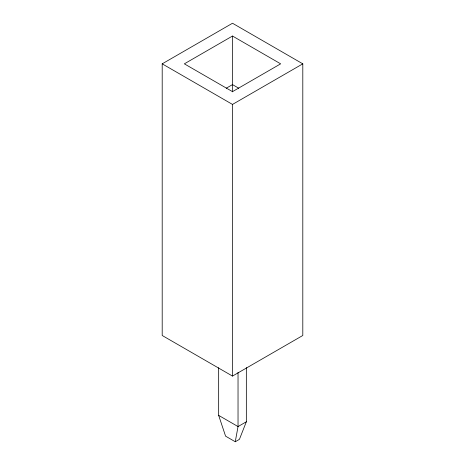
<?xml version="1.0" encoding="UTF-8"?>
<svg xmlns="http://www.w3.org/2000/svg" width="465" height="465" viewBox="0 0 465 465"><rect width="100%" height="100%" fill="white"/><g stroke="black" fill="none" stroke-linecap="round" stroke-linejoin="round"><path stroke-width="0.7" d="M218.66 367.699L218.66 415.385L225.583 436.158L235.267 441.75L238.034 426.568L238.034 372.378M246.34 367.583L246.34 421.778L239.417 439.355L235.267 441.75M162.198 63.839L232.5 23.25L302.802 63.839L302.802 335.486L232.5 376.075L162.198 335.486L162.198 63.839L232.5 104.422L302.802 63.839M232.5 36.032L184.343 63.839L232.5 91.64L280.657 63.839L232.5 36.032L232.5 91.872M226.252 88.216L232.5 84.613L238.748 88.216M246.34 421.778L238.034 426.568L218.66 415.385M232.5 104.422L232.5 376.075"/></g></svg>
